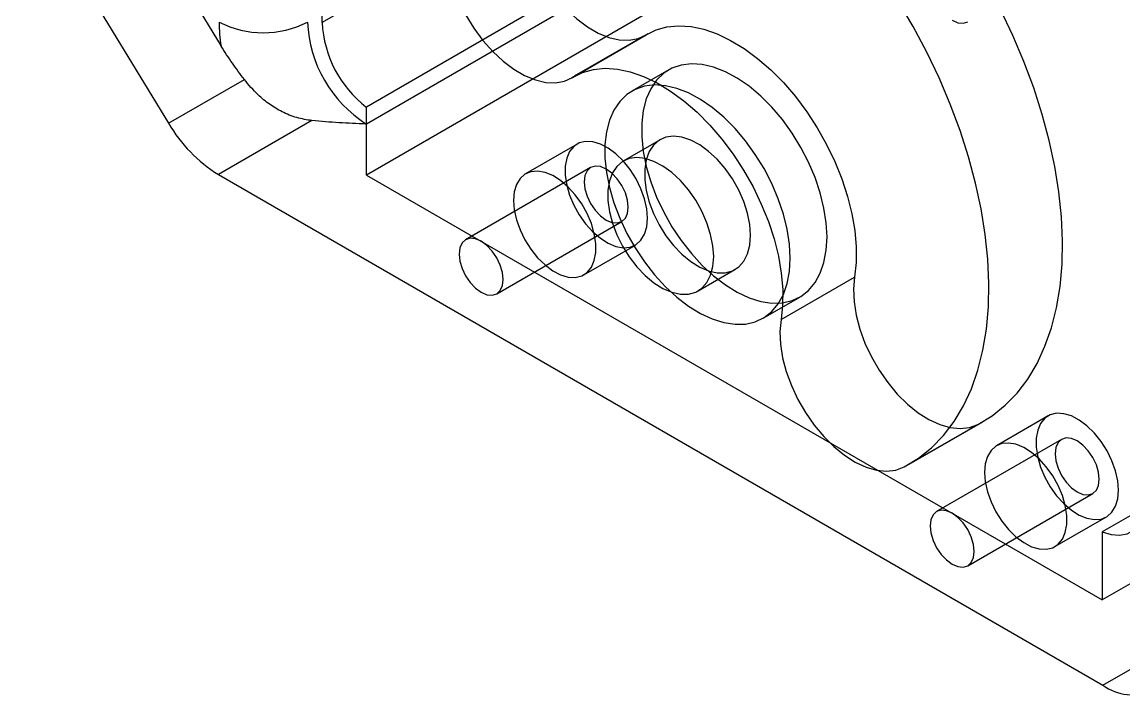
# Model space of a CAD drawing. Header units: millimetres. Extents: x -67 to 338, y -112 to 327.
# Drawn here: x -65.7 to -12.8, y -111.6 to -79.3 of the extents above; entities that cross this region are included whole.
import ezdxf

# ---------------------------------------------------------------- set-up
doc = ezdxf.new("R2010")
doc.units = ezdxf.units.MM

msp = doc.modelspace()

# ---------------------------------------------------------------- linework, layer by layer
at = {"color": 7, "linetype": 'Continuous', "lineweight": 25}
for p, q in [((-51.275, -79.279), (-51.275, -55.57)), ((-25.819, -64.584), (-51.275, -79.279)), ((-23.698, -68.637), (-49.153, -83.332)), ((-62.158, -70.505), (-56.131, -80.409)), ((-25.819, -70.679), (-49.153, -84.149)), ((-23.698, -71.903), (-49.153, -86.599)), ((-65.694, -72.546), (-58.655, -84.113)), ((-39.293, -81.937), (-35.758, -79.896)), ((-39.244, -81.908), (-35.708, -79.867)), ((-35.625, -79.817), (-39.161, -81.858)), ((-58.655, -84.113), (-55.012, -82.01)), ((-34.626, -81.549), (-36.393, -82.57)), ((-49.153, -86.599), (-49.153, -83.332)), ((-51.764, -83.987), (-56.256, -86.58)), ((-39.028, -85.112), (-41.502, -86.541)), ((-35.043, -84.908), (-36.811, -85.928)), ((-38.378, -86.238), (-44.388, -89.708)), ((-56.256, -86.58), (-13.766, -111.109)), ((-49.153, -86.599), (-13.798, -107.009)), ((-42.888, -92.306), (-36.878, -88.836)), ((11.658, -89.047), (-13.798, -103.743)), ((-38.703, -91.391), (-36.228, -89.962)), ((-33.212, -92.164), (-31.444, -91.143)), ((-29.23, -93.547), (-25.694, -91.506)), ((-30.094, -93.482), (-28.326, -92.461)), ((11.658, -92.313), (-13.798, -107.009)), ((-23.075, -100.495), (-19.54, -98.454)), ((-16.4, -98.175), (-18.875, -99.603)), ((-23.31, -100.624), (-19.775, -98.583)), ((-15.75, -99.3), (-21.761, -102.77)), ((-20.261, -105.368), (-14.25, -101.899)), ((-16.075, -104.453), (-13.6, -103.024)), ((-13.798, -103.743), (-13.798, -107.009)), ((-13.766, -111.109), (-9.274, -108.516))]:
    msp.add_line(p, q, dxfattribs=at)
at = {"color": 7, "linetype": 'Continuous', "lineweight": 25, "flags": 128}
for points in [[(-41.764, -73.023), (-41.792, -73.607), (-41.744, -74.233), (-41.62, -74.888), (-41.423, -75.558), (-41.157, -76.227), (-40.829, -76.883), (-40.445, -77.51), (-40.014, -78.095), (-39.545, -78.625), (-39.048, -79.089), (-38.534, -79.477), (-38.013, -79.78), (-37.499, -79.992), (-37, -80.108), (-36.529, -80.125), (-36.095, -80.044), (-35.708, -79.867)], [(-45.3, -75.064), (-45.328, -75.648), (-45.279, -76.274), (-45.155, -76.929), (-44.958, -77.599), (-44.693, -78.268), (-44.365, -78.924), (-43.981, -79.551), (-43.55, -80.136), (-43.081, -80.666), (-42.583, -81.13), (-42.069, -81.518), (-41.549, -81.821), (-41.034, -82.033), (-40.536, -82.149), (-40.064, -82.166), (-39.631, -82.085), (-39.244, -81.908)], [(-23.31, -100.624), (-22.625, -100.209), (-21.995, -99.705), (-21.422, -99.116), (-20.911, -98.444), (-20.464, -97.694), (-20.084, -96.869), (-19.773, -95.975), (-19.532, -95.016), (-19.363, -93.998), (-19.267, -92.926), (-19.244, -91.807), (-19.295, -90.647), (-19.419, -89.451), (-19.616, -88.228), (-19.884, -86.984), (-20.222, -85.726), (-20.628, -84.46), (-21.1, -83.195), (-21.635, -81.937), (-22.23, -80.693), (-22.882, -79.47), (-23.587, -78.276)], [(-19.775, -98.583), (-19.09, -98.168), (-18.459, -97.664), (-17.887, -97.075), (-17.376, -96.403), (-16.929, -95.653), (-16.549, -94.828), (-16.237, -93.934), (-15.996, -92.975), (-15.827, -91.957), (-15.731, -90.885), (-15.709, -89.766), (-15.76, -88.606), (-15.884, -87.41), (-16.08, -86.187), (-16.348, -84.943), (-16.686, -83.685), (-17.093, -82.419), (-17.564, -81.154), (-18.099, -79.896), (-18.694, -78.652)], [(-21.011, -79.165), (-20.736, -79.281), (-20.48, -79.307), (-20.261, -79.239)], [(-35.708, -79.867), (-35.232, -79.629), (-34.711, -79.483), (-34.149, -79.429), (-33.555, -79.467), (-32.935, -79.598), (-32.298, -79.82), (-31.65, -80.13), (-31, -80.525), (-30.356, -80.999), (-29.726, -81.546), (-29.117, -82.161), (-28.537, -82.835), (-27.994, -83.56), (-27.492, -84.327), (-27.04, -85.128), (-26.642, -85.951), (-26.304, -86.787), (-26.029, -87.626), (-25.821, -88.457), (-25.682, -89.271), (-25.614, -90.057), (-25.618, -90.805), (-25.694, -91.506)], [(-39.244, -81.908), (-38.768, -81.67), (-38.246, -81.524), (-37.685, -81.47), (-37.091, -81.508), (-36.471, -81.639), (-35.833, -81.861), (-35.186, -82.171), (-34.536, -82.566), (-33.892, -83.04), (-33.262, -83.587), (-32.653, -84.202), (-32.073, -84.876), (-31.529, -85.601), (-31.028, -86.368), (-30.576, -87.169), (-30.178, -87.992), (-29.839, -88.828), (-29.564, -89.667), (-29.356, -90.498), (-29.217, -91.312), (-29.149, -92.098), (-29.154, -92.846), (-29.23, -93.547)], [(-27.021, -89.577), (-27.058, -88.898), (-27.167, -88.188), (-27.347, -87.458), (-27.594, -86.722), (-27.906, -85.989), (-28.276, -85.274), (-28.698, -84.587), (-29.167, -83.939), (-29.673, -83.342), (-30.208, -82.805), (-30.765, -82.337), (-31.333, -81.946), (-31.904, -81.638), (-32.467, -81.418), (-33.014, -81.289), (-33.536, -81.255), (-34.024, -81.315), (-34.471, -81.468), (-34.868, -81.712), (-35.209, -82.044), (-35.489, -82.456), (-35.704, -82.944), (-35.848, -83.498), (-35.921, -84.109), (-35.921, -84.768), (-35.848, -85.464), (-35.704, -86.185), (-35.489, -86.92), (-35.209, -87.656), (-34.868, -88.382), (-34.471, -89.084), (-34.024, -89.753), (-33.536, -90.377), (-33.014, -90.945), (-32.467, -91.448), (-31.904, -91.879), (-31.333, -92.229), (-30.765, -92.494), (-30.208, -92.668), (-29.673, -92.75), (-29.167, -92.737), (-28.698, -92.631), (-28.276, -92.431), (-27.906, -92.143), (-27.594, -91.77), (-27.347, -91.319), (-27.167, -90.798), (-27.058, -90.214), (-27.021, -89.577)], [(-28.789, -90.597), (-28.825, -89.918), (-28.935, -89.208), (-29.114, -88.479), (-29.362, -87.742), (-29.673, -87.01), (-30.044, -86.294), (-30.466, -85.607), (-30.934, -84.96), (-31.44, -84.363), (-31.976, -83.826), (-32.533, -83.358), (-33.101, -82.967), (-33.671, -82.658), (-34.235, -82.438), (-34.782, -82.31), (-35.304, -82.275), (-35.792, -82.335), (-36.239, -82.489), (-36.636, -82.733), (-36.977, -83.064), (-37.257, -83.477), (-37.471, -83.964), (-37.616, -84.518), (-37.689, -85.13), (-37.689, -85.789), (-37.616, -86.485), (-37.471, -87.206), (-37.257, -87.941), (-36.977, -88.677), (-36.636, -89.402), (-36.239, -90.105), (-35.792, -90.774), (-35.304, -91.397), (-34.782, -91.965), (-34.235, -92.469), (-33.671, -92.899), (-33.101, -93.25), (-32.533, -93.514), (-31.976, -93.689), (-31.44, -93.771), (-30.934, -93.758), (-30.466, -93.651), (-30.044, -93.452), (-29.673, -93.163), (-29.362, -92.791), (-29.114, -92.34), (-28.935, -91.818), (-28.825, -91.234), (-28.789, -90.597)], [(-35.648, -88.68), (-35.684, -88.227), (-35.79, -87.748), (-35.962, -87.262), (-36.195, -86.786), (-36.479, -86.338), (-36.805, -85.932), (-37.161, -85.585), (-37.533, -85.308), (-37.909, -85.111), (-38.275, -85.003), (-38.618, -84.985), (-38.924, -85.061), (-39.184, -85.225), (-39.387, -85.473), (-39.527, -85.796), (-39.599, -86.182), (-39.599, -86.617), (-39.527, -87.084), (-39.387, -87.569), (-39.184, -88.052), (-38.924, -88.516), (-38.618, -88.945), (-38.275, -89.324), (-37.909, -89.637), (-37.533, -89.875), (-37.161, -90.028), (-36.805, -90.091), (-36.479, -90.062), (-36.195, -89.942), (-35.962, -89.735), (-35.79, -89.448), (-35.684, -89.092), (-35.648, -88.68)], [(-30.698, -89.495), (-30.735, -88.977), (-30.843, -88.432), (-31.021, -87.875), (-31.263, -87.322), (-31.562, -86.79), (-31.909, -86.293), (-32.294, -85.846), (-32.707, -85.462), (-33.136, -85.151), (-33.567, -84.923), (-33.989, -84.785), (-34.39, -84.739), (-34.757, -84.788), (-35.081, -84.931), (-35.353, -85.162), (-35.563, -85.476), (-35.707, -85.863), (-35.78, -86.312), (-35.78, -86.811), (-35.707, -87.344), (-35.563, -87.897), (-35.353, -88.454), (-35.081, -88.999), (-34.757, -89.515), (-34.39, -89.989), (-33.989, -90.406), (-33.567, -90.755), (-33.136, -91.025), (-32.707, -91.209), (-32.294, -91.301), (-31.909, -91.299), (-31.562, -91.203), (-31.263, -91.016), (-31.021, -90.742), (-30.843, -90.391), (-30.735, -89.971), (-30.698, -89.495)], [(-32.466, -90.516), (-32.502, -89.998), (-32.611, -89.453), (-32.789, -88.896), (-33.031, -88.343), (-33.33, -87.81), (-33.677, -87.314), (-34.062, -86.867), (-34.475, -86.482), (-34.903, -86.172), (-35.335, -85.944), (-35.757, -85.805), (-36.157, -85.76), (-36.525, -85.809), (-36.849, -85.951), (-37.12, -86.183), (-37.331, -86.496), (-37.475, -86.883), (-37.548, -87.333), (-37.548, -87.831), (-37.475, -88.365), (-37.331, -88.918), (-37.12, -89.475), (-36.849, -90.019), (-36.525, -90.536), (-36.157, -91.009), (-35.757, -91.427), (-35.335, -91.775), (-34.903, -92.045), (-34.475, -92.229), (-34.062, -92.322), (-33.677, -92.32), (-33.33, -92.224), (-33.031, -92.036), (-32.789, -91.763), (-32.611, -91.411), (-32.502, -90.991), (-32.466, -90.516)], [(-36.567, -88.149), (-36.603, -87.811), (-36.709, -87.455), (-36.878, -87.104), (-37.097, -86.782), (-37.353, -86.512), (-37.628, -86.312), (-37.902, -86.195), (-38.158, -86.17), (-38.378, -86.238), (-38.546, -86.394), (-38.652, -86.629), (-38.688, -86.925), (-38.652, -87.263), (-38.546, -87.619), (-38.378, -87.97), (-38.158, -88.292), (-37.902, -88.562), (-37.628, -88.762), (-37.353, -88.879), (-37.097, -88.904), (-36.878, -88.836), (-36.709, -88.68), (-36.603, -88.445), (-36.567, -88.149)], [(-42.082, -87.823), (-42.047, -88.276), (-41.941, -88.754), (-41.768, -89.24), (-41.535, -89.716), (-41.251, -90.165), (-40.925, -90.571), (-40.569, -90.918), (-40.197, -91.195), (-39.821, -91.391), (-39.455, -91.5), (-39.113, -91.517), (-38.806, -91.442), (-38.546, -91.277), (-38.343, -91.029), (-38.203, -90.706), (-38.132, -90.321), (-38.132, -89.886), (-38.203, -89.418), (-38.343, -88.934), (-38.546, -88.451), (-38.806, -87.986), (-39.113, -87.557), (-39.455, -87.179), (-39.821, -86.865), (-40.197, -86.628), (-40.569, -86.474), (-40.925, -86.411), (-41.251, -86.44), (-41.535, -86.561), (-41.768, -86.768), (-41.941, -87.055), (-42.047, -87.411), (-42.082, -87.823)], [(-42.577, -91.619), (-42.614, -91.281), (-42.72, -90.925), (-42.888, -90.574), (-43.108, -90.252), (-43.364, -89.982), (-43.638, -89.782), (-43.913, -89.665), (-44.168, -89.64), (-44.388, -89.708), (-44.557, -89.864), (-44.663, -90.098), (-44.699, -90.394), (-44.663, -90.732), (-44.557, -91.089), (-44.388, -91.44), (-44.168, -91.761), (-43.913, -92.031), (-43.638, -92.232), (-43.364, -92.348), (-43.108, -92.374), (-42.888, -92.306), (-42.72, -92.149), (-42.614, -91.915), (-42.577, -91.619)], [(-25.694, -91.506), (-25.745, -92.075), (-25.72, -92.689), (-25.619, -93.337), (-25.444, -94.003), (-25.199, -94.675), (-24.89, -95.336), (-24.522, -95.974), (-24.104, -96.573), (-23.646, -97.121), (-23.156, -97.606), (-22.646, -98.019), (-22.127, -98.348), (-21.609, -98.589), (-21.104, -98.735), (-20.623, -98.783), (-20.177, -98.732), (-19.775, -98.583)], [(-29.23, -93.547), (-29.281, -94.116), (-29.256, -94.73), (-29.155, -95.378), (-28.98, -96.044), (-28.735, -96.716), (-28.425, -97.377), (-28.058, -98.015), (-27.64, -98.614), (-27.181, -99.162), (-26.692, -99.647), (-26.182, -100.06), (-25.662, -100.389), (-25.144, -100.63), (-24.64, -100.776), (-24.159, -100.824), (-23.713, -100.773), (-23.31, -100.624)], [(-13.02, -101.742), (-13.056, -101.289), (-13.162, -100.811), (-13.335, -100.325), (-13.567, -99.849), (-13.852, -99.4), (-14.178, -98.995), (-14.533, -98.647), (-14.906, -98.37), (-15.282, -98.174), (-15.648, -98.065), (-15.99, -98.048), (-16.297, -98.123), (-16.557, -98.288), (-16.76, -98.536), (-16.9, -98.859), (-16.971, -99.244), (-16.971, -99.679), (-16.9, -100.147), (-16.76, -100.631), (-16.557, -101.114), (-16.297, -101.579), (-15.99, -102.008), (-15.648, -102.386), (-15.282, -102.7), (-14.906, -102.938), (-14.533, -103.091), (-14.178, -103.154), (-13.852, -103.125), (-13.567, -103.004), (-13.335, -102.797), (-13.162, -102.51), (-13.056, -102.155), (-13.02, -101.742)], [(-19.455, -100.885), (-19.419, -101.339), (-19.313, -101.817), (-19.141, -102.303), (-18.908, -102.779), (-18.624, -103.228), (-18.298, -103.633), (-17.942, -103.981), (-17.569, -104.258), (-17.193, -104.454), (-16.828, -104.563), (-16.485, -104.58), (-16.179, -104.505), (-15.919, -104.34), (-15.715, -104.092), (-15.575, -103.769), (-15.504, -103.383), (-15.504, -102.949), (-15.575, -102.481), (-15.715, -101.996), (-15.919, -101.513), (-16.179, -101.049), (-16.485, -100.62), (-16.828, -100.241), (-17.193, -99.928), (-17.569, -99.69), (-17.942, -99.537), (-18.298, -99.474), (-18.624, -99.503), (-18.908, -99.623), (-19.141, -99.831), (-19.313, -100.117), (-19.419, -100.473), (-19.455, -100.885)], [(-13.94, -101.212), (-13.976, -100.874), (-14.082, -100.517), (-14.25, -100.166), (-14.47, -99.845), (-14.726, -99.575), (-15, -99.375), (-15.275, -99.258), (-15.531, -99.233), (-15.75, -99.3), (-15.919, -99.457), (-16.025, -99.691), (-16.061, -99.987), (-16.025, -100.325), (-15.919, -100.682), (-15.75, -101.033), (-15.531, -101.354), (-15.275, -101.624), (-15, -101.824), (-14.726, -101.941), (-14.47, -101.966), (-14.25, -101.899), (-14.082, -101.742), (-13.976, -101.508), (-13.94, -101.212)], [(-13.798, -103.743), (-13.369, -103.873), (-12.965, -103.903), (-12.598, -103.831), (-12.281, -103.661), (-12.023, -103.397), (-11.833, -103.047), (-11.716, -102.623), (-11.677, -102.139)], [(-19.95, -104.682), (-19.986, -104.344), (-20.092, -103.987), (-20.261, -103.636), (-20.48, -103.315), (-20.736, -103.045), (-21.011, -102.844), (-21.285, -102.728), (-21.541, -102.702), (-21.761, -102.77), (-21.929, -102.927), (-22.035, -103.161), (-22.071, -103.457), (-22.035, -103.795), (-21.929, -104.151), (-21.761, -104.502), (-21.541, -104.824), (-21.285, -105.094), (-21.011, -105.294), (-20.736, -105.411), (-20.48, -105.436), (-20.261, -105.368), (-20.092, -105.212), (-19.986, -104.978), (-19.95, -104.682)]]:
    msp.add_lwpolyline(points, dxfattribs=at)
at = {"color": 7, "linetype": 'Continuous', "lineweight": 25}
for centre, radius, start, end in [((-48.656, -79.224), 7.569, 180.2016, 189.0067), ((-54.103, -75.156), 4.611, 242.6097, 297.3903), ((-45.867, -78.986), 6.121, 182.4763, 237.5237), ((-45.818, -79.005), 5.464, 182.8789, 232.3735), ((-52.502, -80.531), 7.119, 210.2045, 238.1699), ((-12.282, -108.994), 2.584, 234.9488, 290.7116)]:
    msp.add_arc(centre, radius, start, end, dxfattribs=at)
for points, knots in [([(-55.012, -82.01), (-55.208, -81.75), (-55.6, -81.23), (-55.954, -80.683), (-56.131, -80.409)], [0, 0, 0, 0, 0.499393, 1, 1, 1, 1]), ([(-51.764, -83.987), (-52.009, -83.948), (-52.508, -83.868), (-53.19, -83.587), (-53.813, -83.212), (-54.439, -82.705), (-54.802, -82.264), (-55.012, -82.01)], [0, 0, 0, 0, 0.190841, 0.388131, 0.5673, 0.750771, 1, 1, 1, 1]), ([(-49.153, -84.149), (-49.158, -84.149), (-49.596, -84.131), (-50.47, -84.099), (-51.333, -84.024), (-51.764, -83.987)], [0, 0, 0, 0, 0.004816, 0.501928, 1, 1, 1, 1])]:
    msp.add_open_spline(points, degree=3, knots=knots, dxfattribs=at)

doc.saveas('drawing.dxf')
